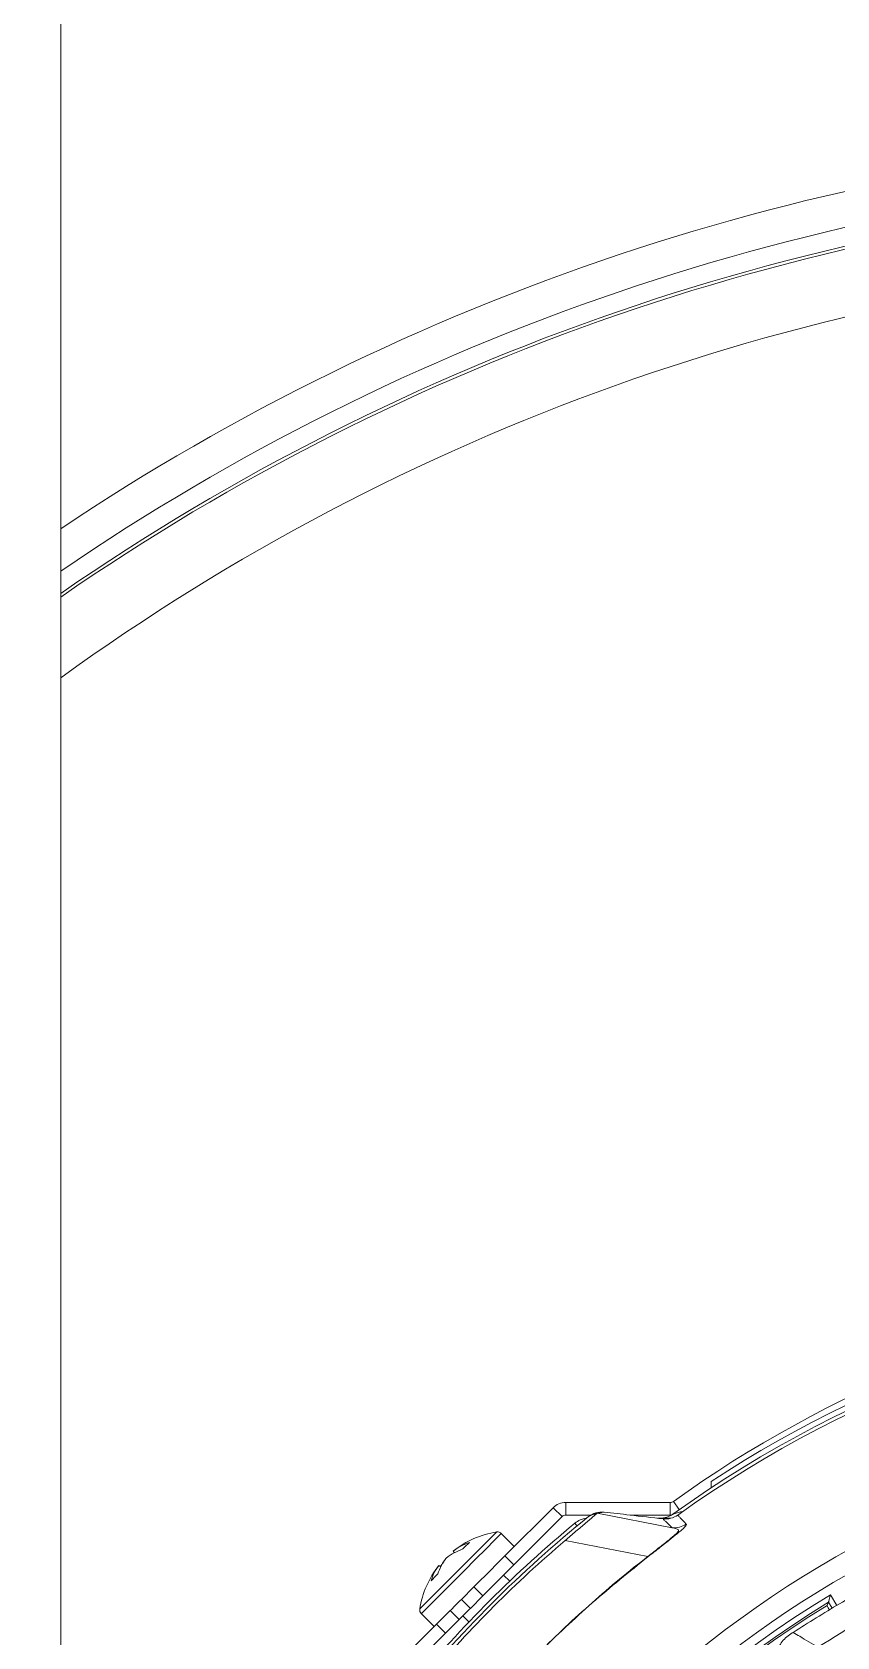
# Model space of a CAD drawing. Extents: x 2 to 136, y 1 to 99.
# Drawn here: x 125.065 to 127.354, y 47.671 to 52.234 of the extents above; entities that cross this region are included whole.
import ezdxf

# ---------------------------------------------------------------- set-up
doc = ezdxf.new("R2010")
doc.units = 0
doc.header["$MEASUREMENT"] = 0
doc.linetypes.add('SLD-Solid', pattern=[0])
doc.layers.add('OBJECT', color=7, linetype='CONTINUOUS')

msp = doc.modelspace()

# ---------------------------------------------------------------- linework, layer by layer
at = {"layer": 'OBJECT', "linetype": 'SLD-Solid', "lineweight": 15}
for p, q in [((125.1466, 46.6536), (125.1466, 53.47)), ((126.9966, 48.0948), (126.9966, 48.1128)), ((126.5828, 48.053), (126.8801, 48.053)), ((126.5828, 48.017), (126.5828, 48.053)), ((126.8801, 48.017), (126.8801, 48.053)), ((126.9055, 48.0326), (126.8889, 48.0558)), ((126.5468, 48.038), (126.4097, 47.901)), ((126.5722, 48.0126), (126.4352, 47.8756)), ((126.5468, 48.038), (126.5722, 48.0126)), ((126.5828, 48.017), (126.6556, 48.017)), ((126.6723, 48.0229), (126.8854, 47.9805)), ((126.7665, 48.017), (126.8801, 48.017)), ((126.8801, 48.017), (126.8835, 48.0171)), ((126.4365, 47.9278), (126.3995, 47.9648)), ((126.2662, 47.9101), (126.2628, 47.9145)), ((126.5808, 47.9447), (126.8164, 47.8994)), ((126.2273, 47.8697), (126.2221, 47.8738)), ((126.2419, 47.8935), (126.242, 47.8934)), ((126.4352, 47.8756), (126.3468, 47.7872)), ((126.4097, 47.901), (126.4352, 47.8756)), ((126.4233, 47.8292), (126.4061, 47.8465)), ((126.286, 47.7773), (126.3214, 47.8126)), ((126.286, 47.7773), (126.3115, 47.7518)), ((126.3115, 47.7518), (126.3468, 47.7872)), ((126.3468, 47.7872), (126.3214, 47.8126)), ((127.3355, 47.7906), (127.3532, 47.7599)), ((126.1718, 47.7371), (126.2088, 47.7001)), ((126.2153, 47.7066), (126.2542, 47.7455)), ((126.2796, 47.72), (126.2542, 47.7455)), ((126.2901, 47.7305), (126.3074, 47.7133)), ((127.3404, 47.752), (127.3302, 47.7698)), ((126.2153, 47.7066), (126.2407, 47.6811)), ((126.2407, 47.6811), (126.2796, 47.72))]:
    msp.add_line(p, q, dxfattribs=at)
at = {"layer": 'OBJECT', "linetype": 'SLD-Solid', "lineweight": 15, "flags": 128}
for points in [[(126.1676, 47.75), (126.1695, 47.7519), (126.1811, 47.7635), (126.2021, 47.7845), (126.2304, 47.8128), (126.2633, 47.8457), (126.2975, 47.8799), (126.3297, 47.9121), (126.3568, 47.9392), (126.3761, 47.9585), (126.3857, 47.9681), (126.3866, 47.969)], [(126.1718, 47.7371), (126.173, 47.7383), (126.1827, 47.748), (126.2017, 47.7669), (126.228, 47.7933), (126.2595, 47.8248), (126.2934, 47.8586), (126.3265, 47.8918), (126.356, 47.9213), (126.3793, 47.9445), (126.3942, 47.9595), (126.3995, 47.9648), (126.3995, 47.9648)], [(126.6085, 47.9939), (126.6093, 47.993), (126.6115, 47.9904), (126.6149, 47.9862)], [(126.3214, 47.8126), (126.3386, 47.8299), (126.3552, 47.8465), (126.3705, 47.8617), (126.3839, 47.8751), (126.3948, 47.8861), (126.403, 47.8943), (126.408, 47.8993), (126.4097, 47.901)], [(126.2542, 47.7455), (126.2566, 47.7479), (126.2603, 47.7516), (126.2649, 47.7562), (126.2701, 47.7614), (126.2752, 47.7665), (126.2799, 47.7712), (126.2836, 47.7749), (126.286, 47.7773)], [(126.2796, 47.72), (126.282, 47.7224), (126.2857, 47.7261), (126.2904, 47.7308), (126.2955, 47.7359), (126.3007, 47.7411), (126.3053, 47.7457), (126.3091, 47.7494), (126.3115, 47.7518)], [(126.1269, 47.6182), (126.1286, 47.6199), (126.1336, 47.6249), (126.1418, 47.6331), (126.1528, 47.6441), (126.1662, 47.6575), (126.1815, 47.6727), (126.198, 47.6893), (126.2153, 47.7066)], [(126.2407, 47.6811), (126.2235, 47.6639), (126.2069, 47.6473), (126.1916, 47.632), (126.1782, 47.6186), (126.1672, 47.6076), (126.1591, 47.5994), (126.1541, 47.5944), (126.1524, 47.5927)]]:
    msp.add_lwpolyline(points, dxfattribs=at)
at = {"layer": 'OBJECT', "linetype": 'SLD-Solid', "lineweight": 15}
for centre, radius, start, end in [((128.8466, 45.29), 6.655, 93.23025, 123.77778), ((128.8466, 45.29), 6.555, 93.27958, 124.36445), ((128.8466, 45.29), 6.5028, 93.30593, 124.67947), ((128.8466, 45.29), 6.4944, 93.31023, 124.73102), ((128.8466, 45.29), 6.3069, 93.40876, 125.9205), ((128.8466, 45.29), 6.655, 198.09222, 54.2519), ((128.8466, 45.29), 6.555, 126.37982, 288.09222), ((128.8466, 45.29), 6.5028, 126.71932, 288.09222), ((128.8466, 45.29), 6.4944, 126.7749, 288.09222), ((128.8466, 45.29), 6.3069, 128.05888, 288.09222), ((128.8466, 45.29), 3.36, 93.3521, 125.6636), ((128.8466, 45.33), 3.356, 97.8782, 125.6868), ((128.8466, 45.29), 3.375, 93.2438, 123.2401), ((128.8466, 45.29), 3.35, 93.5142, 125.5044), ((128.8466, 45.29), 3.0068, 93.8025, 160.2009), ((128.8466, 45.29), 2.9472, 93.9337, 159.5632), ((126.5828, 48.002), 0.051, 90, 135), ((126.8801, 48.068), 0.015, 270, 305.6868), ((128.8466, 45.29), 3.5, 128.9328, 141.0672), ((126.5828, 48.002), 0.015, 90, 135), ((126.6481, 47.9462), 0.062, 96.3397, 129.6151), ((126.8515, 48.0702), 0.062, 270.019, 305.6636), ((126.8662, 48.066), 0.06, 263.4816, 305.5044), ((128.8466, 45.29), 3.51, 129.6151, 140.2829), ((126.4269, 47.7097), 0.2624, 98.8332, 128.5028), ((126.3889, 47.9542), 0.015, 45, 98.8332), ((128.8466, 45.29), 3.4902, 130.4808, 139.5192), ((126.3405, 47.773), 0.1559, 108.7728, 128.6563), ((126.3514, 47.8042), 0.1414, 107.5356, 128.7653), ((126.4051, 47.8242), 0.1499, 130.0101, 139.9899), ((126.4269, 47.7097), 0.2624, 141.4972, 171.1668), ((126.3215, 47.7953), 0.1267, 141.6762, 164.074), ((126.3541, 47.8074), 0.1413, 141.7957, 162.6156), ((126.3584, 47.7996), 0.1497, 141.1353, 151.7786), ((127.0167, 48.0558), 0.2541, 217.9736, 218.1349), ((126.3287, 47.7206), 0.1691, 130.3013, 139.6987), ((128.8466, 45.29), 2.9217, 121.1451, 159.3669), ((128.8466, 45.29), 2.901, 121.6184, 159.7287), ((128.8466, 45.29), 2.9067, 121.4467, 159.3669), ((126.1824, 47.7477), 0.015, 171.1668, 225)]:
    msp.add_arc(centre, radius, start, end, dxfattribs=at)
msp.add_ellipse((131.9172, 47.0628), major_axis=(4.6065, 2.6595), ratio=0.745432, start_param=2.319076, end_param=2.32127, dxfattribs=at)
for points, knots in [([(127.2999, 47.6413), (127.3877, 47.696), (127.5636, 47.8057), (127.8486, 47.932), (128.1447, 48.0283), (128.4506, 48.0895), (128.7614, 48.1166), (129.0723, 48.109), (129.379, 48.0661), (129.678, 47.9903), (129.9468, 47.8891), (130.1857, 47.7723), (130.3235, 47.6849), (130.3923, 47.6413)], [0, 0, 0, 0, 0.094729, 0.189754, 0.284474, 0.379253, 0.474339, 0.569114, 0.662863, 0.756911, 0.850666, 0.925332, 1, 1, 1, 1]), ([(126.5808, 47.9447), (126.5912, 47.9536), (126.6121, 47.9713), (126.6403, 47.995), (126.6611, 48.0126), (126.6712, 48.0214), (126.672, 48.0225), (126.6723, 48.0229)], [0, 0, 0, 0, 0.217938, 0.435238, 0.661578, 0.868607, 1, 1, 1, 1]), ([(126.6472, 48.0126), (126.654, 48.017), (126.6675, 48.0258), (126.6836, 48.0256), (126.6917, 48.0255)], [0, 0, 0, 0, 0.499761, 1, 1, 1, 1]), ([(126.6723, 48.0229), (126.6695, 48.022), (126.664, 48.0201), (126.6571, 48.0172), (126.6516, 48.0148), (126.6479, 48.013), (126.6474, 48.0127), (126.6472, 48.0126)], [0, 0, 0, 0, 0.206019, 0.404831, 0.608657, 0.812864, 1, 1, 1, 1]), ([(126.8594, 48.0064), (126.8281, 48.0099), (126.7722, 48.0163), (126.7163, 48.0227), (126.6917, 48.0255)], [0, 0, 0, 0, 0.56, 1, 1, 1, 1]), ([(126.8854, 47.9805), (126.8843, 47.9816), (126.8778, 47.9881), (126.871, 47.9949), (126.8655, 48.0003), (126.8619, 48.0039), (126.8597, 48.006), (126.8595, 48.0063), (126.8594, 48.0064)], [0, 0, 0, 0, 0.069093, 0.390745, 0.511364, 0.631984, 0.873208, 1, 1, 1, 1]), ([(126.8877, 48.0198), (126.888, 48.0199), (126.8886, 48.0201), (126.8951, 48.0219), (126.9045, 48.0246), (126.9134, 48.027), (126.9171, 48.028)], [0, 0, 0, 0, 0.170765, 0.383243, 0.744126, 1, 1, 1, 1]), ([(126.9011, 48.0171), (126.9011, 48.0171), (126.9014, 48.0168), (126.9034, 48.0147), (126.9067, 48.0111), (126.9116, 48.0058), (126.9178, 47.9991), (126.924, 47.9926), (126.9251, 47.9914)], [0, 0, 0, 0, 0.126792, 0.368017, 0.488638, 0.609261, 0.930911, 1, 1, 1, 1]), ([(126.8164, 47.8994), (126.8164, 47.8994), (126.8274, 47.9079), (126.8495, 47.9252), (126.8772, 47.9471), (126.8909, 47.9586), (126.901, 47.9678), (126.904, 47.9717), (126.9036, 47.9759), (126.8981, 47.9781), (126.8893, 47.9805), (126.8854, 47.9805), (126.8854, 47.9805)], [0, 0, 0, 0, 0.000008, 0.138314, 0.276605, 0.396733, 0.417142, 0.570177, 0.591105, 0.795128, 0.999992, 1, 1, 1, 1]), ([(126.9251, 47.9914), (126.9251, 47.9914), (126.9262, 47.9902), (126.927, 47.9879), (126.9082, 47.9709), (126.8831, 47.9506), (126.8518, 47.9261), (126.8285, 47.9079), (126.8169, 47.8989)], [0, 0, 0, 0, 0.01186, 0.400275, 0.577865, 0.721206, 0.860697, 1, 1, 1, 1]), ([(126.9251, 47.9914), (126.919, 47.9878), (126.9067, 47.9807), (126.8925, 47.9806), (126.8854, 47.9805)], [0, 0, 0, 0, 0.5, 1, 1, 1, 1]), ([(126.2372, 47.3202), (126.2372, 47.3202), (126.3202, 47.4282), (126.4569, 47.5819), (126.6563, 47.7693), (126.7619, 47.8575), (126.8164, 47.8994), (126.8164, 47.8994)], [0, 0, 0, 0, 0.000003, 0.497705, 0.748853, 0.999997, 1, 1, 1, 1]), ([(126.8169, 47.8989), (126.7634, 47.8556), (126.6566, 47.7692), (126.4567, 47.5817), (126.3252, 47.4244), (126.2377, 47.3198)], [0, 0, 0, 0, 0.251148, 0.502295, 1, 1, 1, 1]), ([(127.4956, 47.84), (127.4504, 47.8153), (127.3596, 47.7659), (127.273, 47.711), (127.2295, 47.6834)], [0, 0, 0, 0, 0.498142, 1, 1, 1, 1]), ([(127.3355, 47.7906), (127.3355, 47.7905), (127.3349, 47.7885), (127.3337, 47.7838), (127.3321, 47.7776), (127.331, 47.773), (127.3303, 47.7704), (127.3302, 47.77), (127.3302, 47.7698)], [0, 0, 0, 0, 0.005421, 0.223553, 0.511225, 0.716485, 0.857854, 1, 1, 1, 1]), ([(127.3257, 47.7604), (127.3259, 47.7598), (127.3263, 47.7586), (127.3288, 47.7535), (127.3317, 47.7481), (127.3323, 47.747)], [0, 0, 0, 0, 0.388937, 0.87735, 1, 1, 1, 1]), ([(127.2295, 47.6834), (127.2294, 47.6833), (127.2284, 47.6828), (127.222, 47.6791), (127.2063, 47.6677), (127.1885, 47.6473), (127.1825, 47.6257), (127.1801, 47.6172)], [0, 0, 0, 0, 0.00401, 0.038978, 0.268225, 0.708727, 1, 1, 1, 1]), ([(127.2295, 47.6834), (127.2357, 47.6797), (127.2592, 47.6657), (127.2827, 47.6516), (127.2999, 47.6413)], [0, 0, 0, 0, 0.265214, 1, 1, 1, 1])]:
    msp.add_open_spline(points, degree=3, knots=knots, dxfattribs=at)
for points in [[(126.6917, 48.0255), (126.6723, 48.0229)], [(126.8432, 48.0082), (126.8808, 48.0082)], [(126.8854, 47.9805), (126.8854, 47.9805)], [(127.3302, 47.7698), (127.3302, 47.7698)]]:
    msp.add_open_spline(points, degree=1, dxfattribs=at)

doc.saveas('drawing.dxf')
